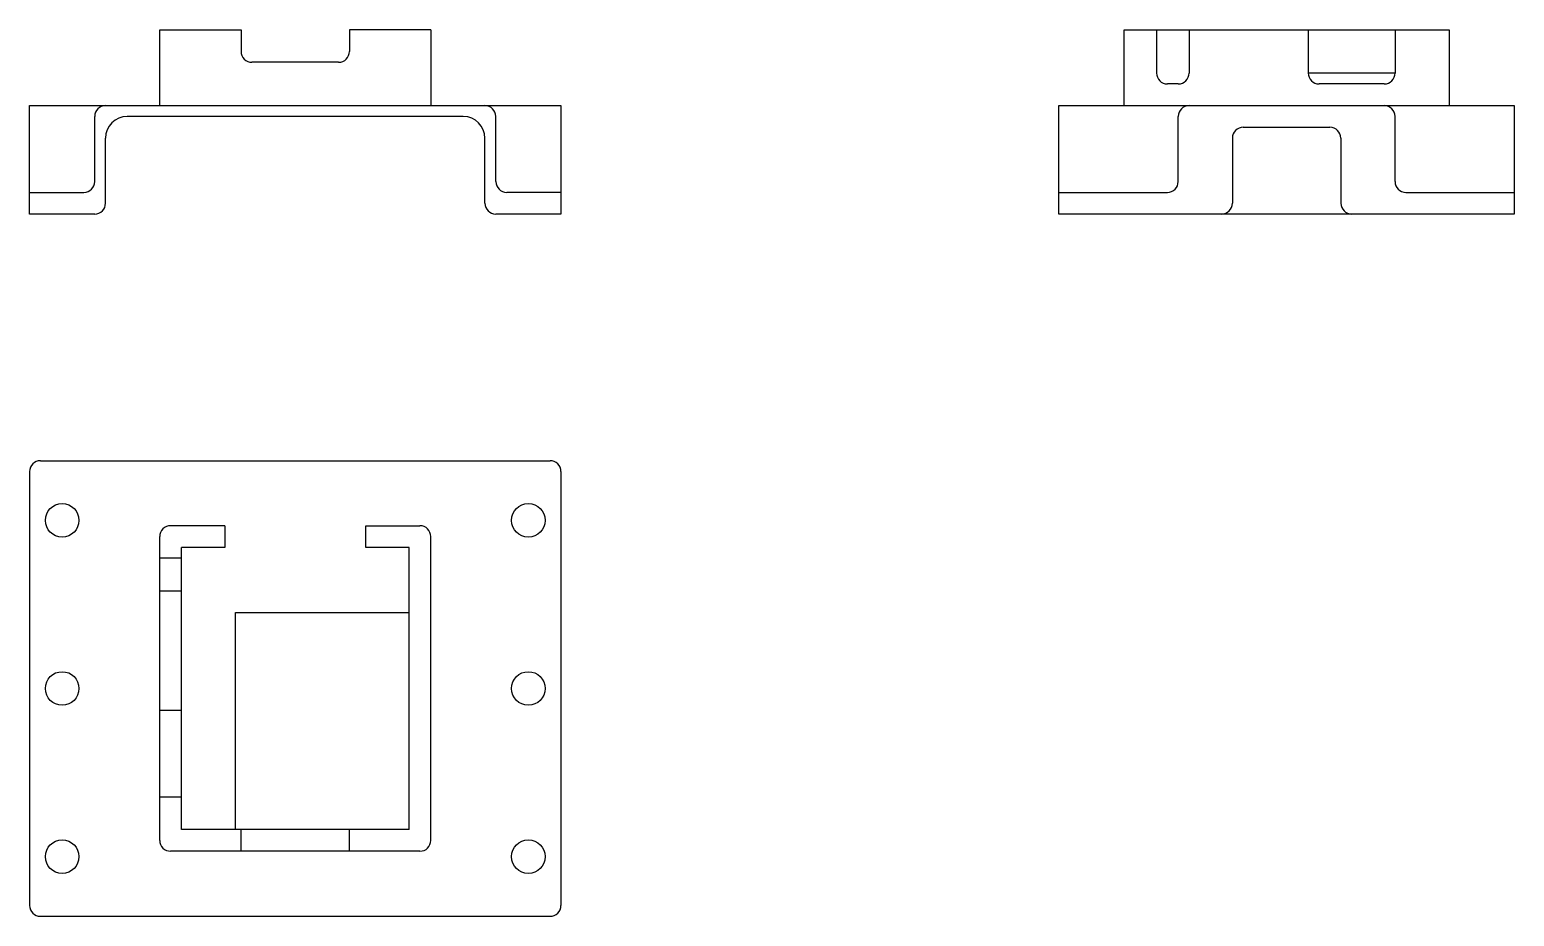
# Model space of a CAD drawing. Header units: millimetres. Extents: x 216 to 353, y 166 to 248.
import ezdxf

# ---------------------------------------------------------------- set-up
doc = ezdxf.new("R2010")
doc.units = ezdxf.units.MM

msp = doc.modelspace()

# ---------------------------------------------------------------- linework, layer by layer
at = {"color": 7, "linetype": 'Continuous', "lineweight": 25}
for p, q in [((227.98, 240.58), (227.98, 247.58)), ((227.98, 247.58), (235.48, 247.58)), ((235.48, 247.58), (235.48, 245.58)), ((245.48, 247.58), (245.48, 245.58)), ((252.98, 247.58), (245.48, 247.58)), ((252.98, 247.58), (252.98, 240.58)), ((316.92, 240.58), (316.92, 247.58)), ((316.92, 247.58), (346.92, 247.58)), ((319.92, 247.58), (319.92, 243.58)), ((322.92, 247.58), (322.92, 243.58)), ((333.92, 247.58), (333.92, 243.58)), ((341.92, 247.58), (341.92, 243.58)), ((346.92, 247.58), (346.92, 240.58)), ((244.48, 244.58), (236.48, 244.58)), ((321.92, 242.58), (320.92, 242.58)), ((341.92, 243.58), (333.92, 243.58)), ((340.92, 242.58), (334.92, 242.58)), ((215.98, 230.58), (215.98, 240.58)), ((215.98, 240.58), (264.98, 240.58)), ((264.98, 240.58), (264.98, 230.58)), ((310.92, 230.58), (310.92, 240.58)), ((310.92, 240.58), (352.92, 240.58)), ((352.92, 240.58), (352.92, 230.58)), ((221.98, 233.58), (221.98, 239.58)), ((255.98, 239.58), (224.98, 239.58)), ((258.98, 233.58), (258.98, 239.58)), ((321.92, 233.58), (321.92, 239.58)), ((327.92, 238.58), (335.92, 238.58)), ((341.92, 233.58), (341.92, 239.58)), ((222.98, 231.58), (222.98, 237.58)), ((257.98, 231.58), (257.98, 237.58)), ((326.92, 237.58), (326.92, 231.58)), ((336.92, 237.58), (336.92, 231.58)), ((215.98, 232.58), (220.98, 232.58)), ((264.98, 232.58), (259.98, 232.58)), ((310.92, 232.58), (320.92, 232.58)), ((342.92, 232.58), (352.92, 232.58)), ((221.98, 230.58), (215.98, 230.58)), ((264.98, 230.58), (258.98, 230.58)), ((352.92, 230.58), (310.92, 230.58)), ((215.98, 206.85), (215.98, 166.85)), ((216.98, 207.85), (263.98, 207.85)), ((264.98, 206.85), (264.98, 166.85)), ((233.98, 201.85), (228.98, 201.85)), ((233.98, 201.85), (233.98, 199.85)), ((246.98, 199.85), (246.98, 201.85)), ((246.98, 201.85), (251.98, 201.85)), ((227.98, 172.85), (227.98, 200.85)), ((252.98, 172.85), (252.98, 200.85)), ((229.98, 198.85), (227.98, 198.85)), ((233.98, 199.85), (229.98, 199.85)), ((229.98, 173.85), (229.98, 199.85)), ((250.98, 199.85), (246.98, 199.85)), ((250.98, 173.85), (250.98, 199.85)), ((227.98, 195.85), (229.98, 195.85)), ((234.98, 173.85), (234.98, 193.85)), ((234.98, 193.85), (250.98, 193.85)), ((227.98, 184.85), (229.98, 184.85)), ((227.98, 176.85), (229.98, 176.85)), ((250.98, 173.85), (229.98, 173.85)), ((235.48, 171.85), (235.48, 173.85)), ((245.48, 171.85), (245.48, 173.85)), ((251.98, 171.85), (228.98, 171.85)), ((216.98, 165.85), (263.98, 165.85))]:
    msp.add_line(p, q, dxfattribs=at)
for centre in [(218.98, 202.35), (261.98, 202.35), (218.98, 186.85), (261.98, 186.85), (218.98, 171.35), (261.98, 171.35)]:
    msp.add_circle(centre, 1.55, dxfattribs=at)
for centre, radius, start, end in [((236.48, 245.58), 1, 180, 270), ((244.48, 245.58), 1, 270, 0), ((320.92, 243.58), 1, 180, 270), ((321.92, 243.58), 1, 270, 0), ((334.92, 243.58), 1, 180, 270), ((340.92, 243.58), 1, 270, 0), ((222.98, 239.58), 1, 90, 180), ((257.98, 239.58), 1, 0, 90), ((322.92, 239.58), 1, 90, 180), ((340.92, 239.58), 1, 0, 90), ((224.98, 237.58), 2, 90, 180), ((255.98, 237.58), 2, 0, 90), ((327.92, 237.58), 1, 90, 180), ((335.92, 237.58), 1, 0, 90), ((220.98, 233.58), 1, 270, 0), ((259.98, 233.58), 1, 180, 270), ((320.92, 233.58), 1, 270, 0), ((342.92, 233.58), 1, 180, 270), ((221.98, 231.58), 1, 270, 0), ((258.98, 231.58), 1, 180, 270), ((325.92, 231.58), 1, 270, 0), ((337.92, 231.58), 1, 180, 270), ((216.98, 206.85), 1, 90, 180), ((263.98, 206.85), 1, 0, 90), ((228.98, 200.85), 1, 90, 180), ((251.98, 200.85), 1, 0, 90), ((228.98, 172.85), 1, 180, 270), ((251.98, 172.85), 1, 270, 0), ((216.98, 166.85), 1, 180, 270), ((263.98, 166.85), 1, 270, 0)]:
    msp.add_arc(centre, radius, start, end, dxfattribs=at)

doc.saveas('drawing.dxf')
